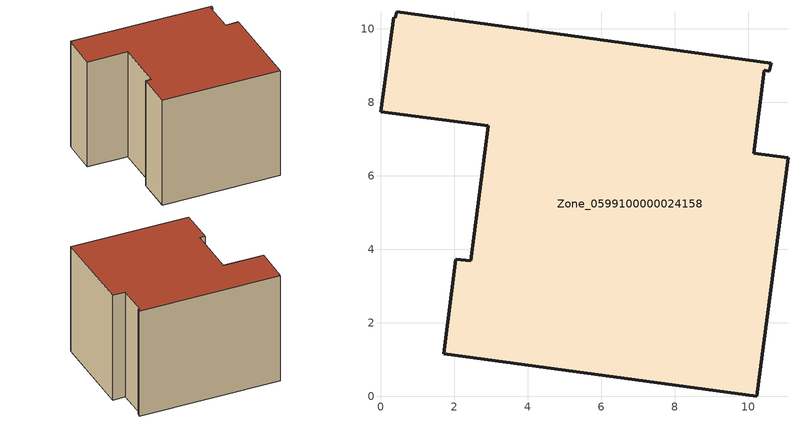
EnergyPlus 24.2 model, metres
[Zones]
Zone_0599100000024158
 floor ground (C_G): 0.41,10.3 0.45,10.46 10.62,9.05 10.57,8.84 10.44,8.87 10.15,6.61 11.08,6.48 10.23,0 1.72,1.16 2.05,3.73 2.46,3.68 2.93,7.36 0,7.73 0.35,10.31 z0
 wall outside (C_F): 2.93,7.36 2.46,3.68 2.05,3.73 1.72,1.16 10.23,0 11.08,6.48 10.15,6.61 10.44,8.87 10.57,8.84 10.62,9.05 0.45,10.46 0.41,10.3 0.35,10.31 0,7.73 2.93,7.36 z0:8.3
 roof outside (C_R): 10.62,9.05 0.45,10.46 0.41,10.3 0.35,10.31 0,7.73 2.93,7.36 2.46,3.68 2.05,3.73 1.72,1.16 10.23,0 11.08,6.48 10.15,6.61 10.44,8.87 10.57,8.84 z8.3
[BUILDING]
Pand.0599100000024158: North Axis=0; Terrain=City; Loads Convergence Tolerance Value=0.04; Temperature Convergence Tolerance Value=0.4; Solar Distribution=FullExterior; Maximum Number of Warmup Days=25; Minimum Number of Warmup Days=1
[Site:Location]
Rotterdam.The.Hague.AP_ZH_NLD Design_Conditions: Latitude=51.96; Longitude=4.45; Time Zone=1; Elevation=-4.5
[SITE:GROUNDTEMPERATURE:BUILDINGSURFACE]
18, 18, 18, 18, 18, 18, 18, 18, 18, 18, 18, 18
[MATERIAL] Thermal Absorptance=0.9; Solar Absorptance=0.7; Visible Absorptance=0.7
Name | Roughness | Thickness | Conductivity | Density | Specific Heat
G.TC.1946-1964 | MediumSmooth | 0.15 | 1 | 540 | 1210
F.TC.1946-1964 | Rough | 0.3 | 0.857143 | 1920 | 840
R.TC.1946-1964 | MediumRough | 0.2 | 0.235294 | 1500 | 1000
[CONSTRUCTION]
C_G: G.TC.1946-1964
C_F: F.TC.1946-1964
C_R: R.TC.1946-1964
[ZONE]
Zone_0599100000024158: Type=1; Multiplier=1; Ceiling Height=Autocalculate; Volume=Autocalculate; Floor Area=autocalculate; Part of Total Floor Area=Yes
[ZONEINFILTRATION:DESIGNFLOWRATE]
Infil_Zone_0599100000024158: Zone or ZoneList or Space or SpaceList=Zone_0599100000024158; Schedule=AlwaysOn; Design Flow Rate Calculation Method=Flow/Area; Flow Rate per Floor Area=0.003; Constant Term Coefficient=1; Temperature Term Coefficient=0; Velocity Term Coefficient=0; Velocity Squared Term Coefficient=0
[HVACTEMPLATE:ZONE:IDEALLOADSAIRSYSTEM]
Zone_0599100000024158: Maximum Heating Supply Air Temperature=50; Minimum Cooling Supply Air Temperature=13; Maximum Heating Supply Air Humidity Ratio=0.0156; Minimum Cooling Supply Air Humidity Ratio=0.0077; Heating Limit=NoLimit; Cooling Limit=NoLimit; Dehumidification Control Type=ConstantSensibleHeatRatio; Cooling Sensible Heat Ratio=0.7; Dehumidification Setpoint=60; Humidification Control Type=None; Humidification Setpoint=30; Outdoor Air Method=None; Outdoor Air Flow Rate per Person=0.00944; Outdoor Air Flow Rate per Zone Floor Area=0; Outdoor Air Flow Rate per Zone=0; Demand Controlled Ventilation Type=None; Outdoor Air Economizer Type=NoEconomizer; Heat Recovery Type=None; Sensible Heat Recovery Effectiveness=0.7; Latent Heat Recovery Effectiveness=0.65
[ZONECONTROL:THERMOSTAT]
ThermostatControl_Zone_0599100000024158: Zone or ZoneList=Zone_0599100000024158; Control Type Schedule=DualSetpointControlType; Control 1=Thermostat_Zone_0599100000024158; Temperature Difference Between Cutout And Setpoint=0
[THERMOSTATSETPOINT:DUALSETPOINT]
Thermostat_Zone_0599100000024158: Heating Setpoint Temperature Schedule=HeatingSetpoint_Zone_0599100000024158; Cooling Setpoint Temperature Schedule=CoolingSetpoint_Zone_0599100000024158
[SCHEDULE:COMPACT]
HeatingSetpoint_Zone_0599100000024158: Through: 12/31, For: AllDays, Until: 24:00, 21
CoolingSetpoint_Zone_0599100000024158: Through: 12/31, For: AllDays, Until: 24:00, 24
DualSetpointControlType: Through: 12/31, For: AllDays, Until: 24:00, 4
AlwaysOn: Through: 12/31, For: AllDays, Until: 24:00, 1
